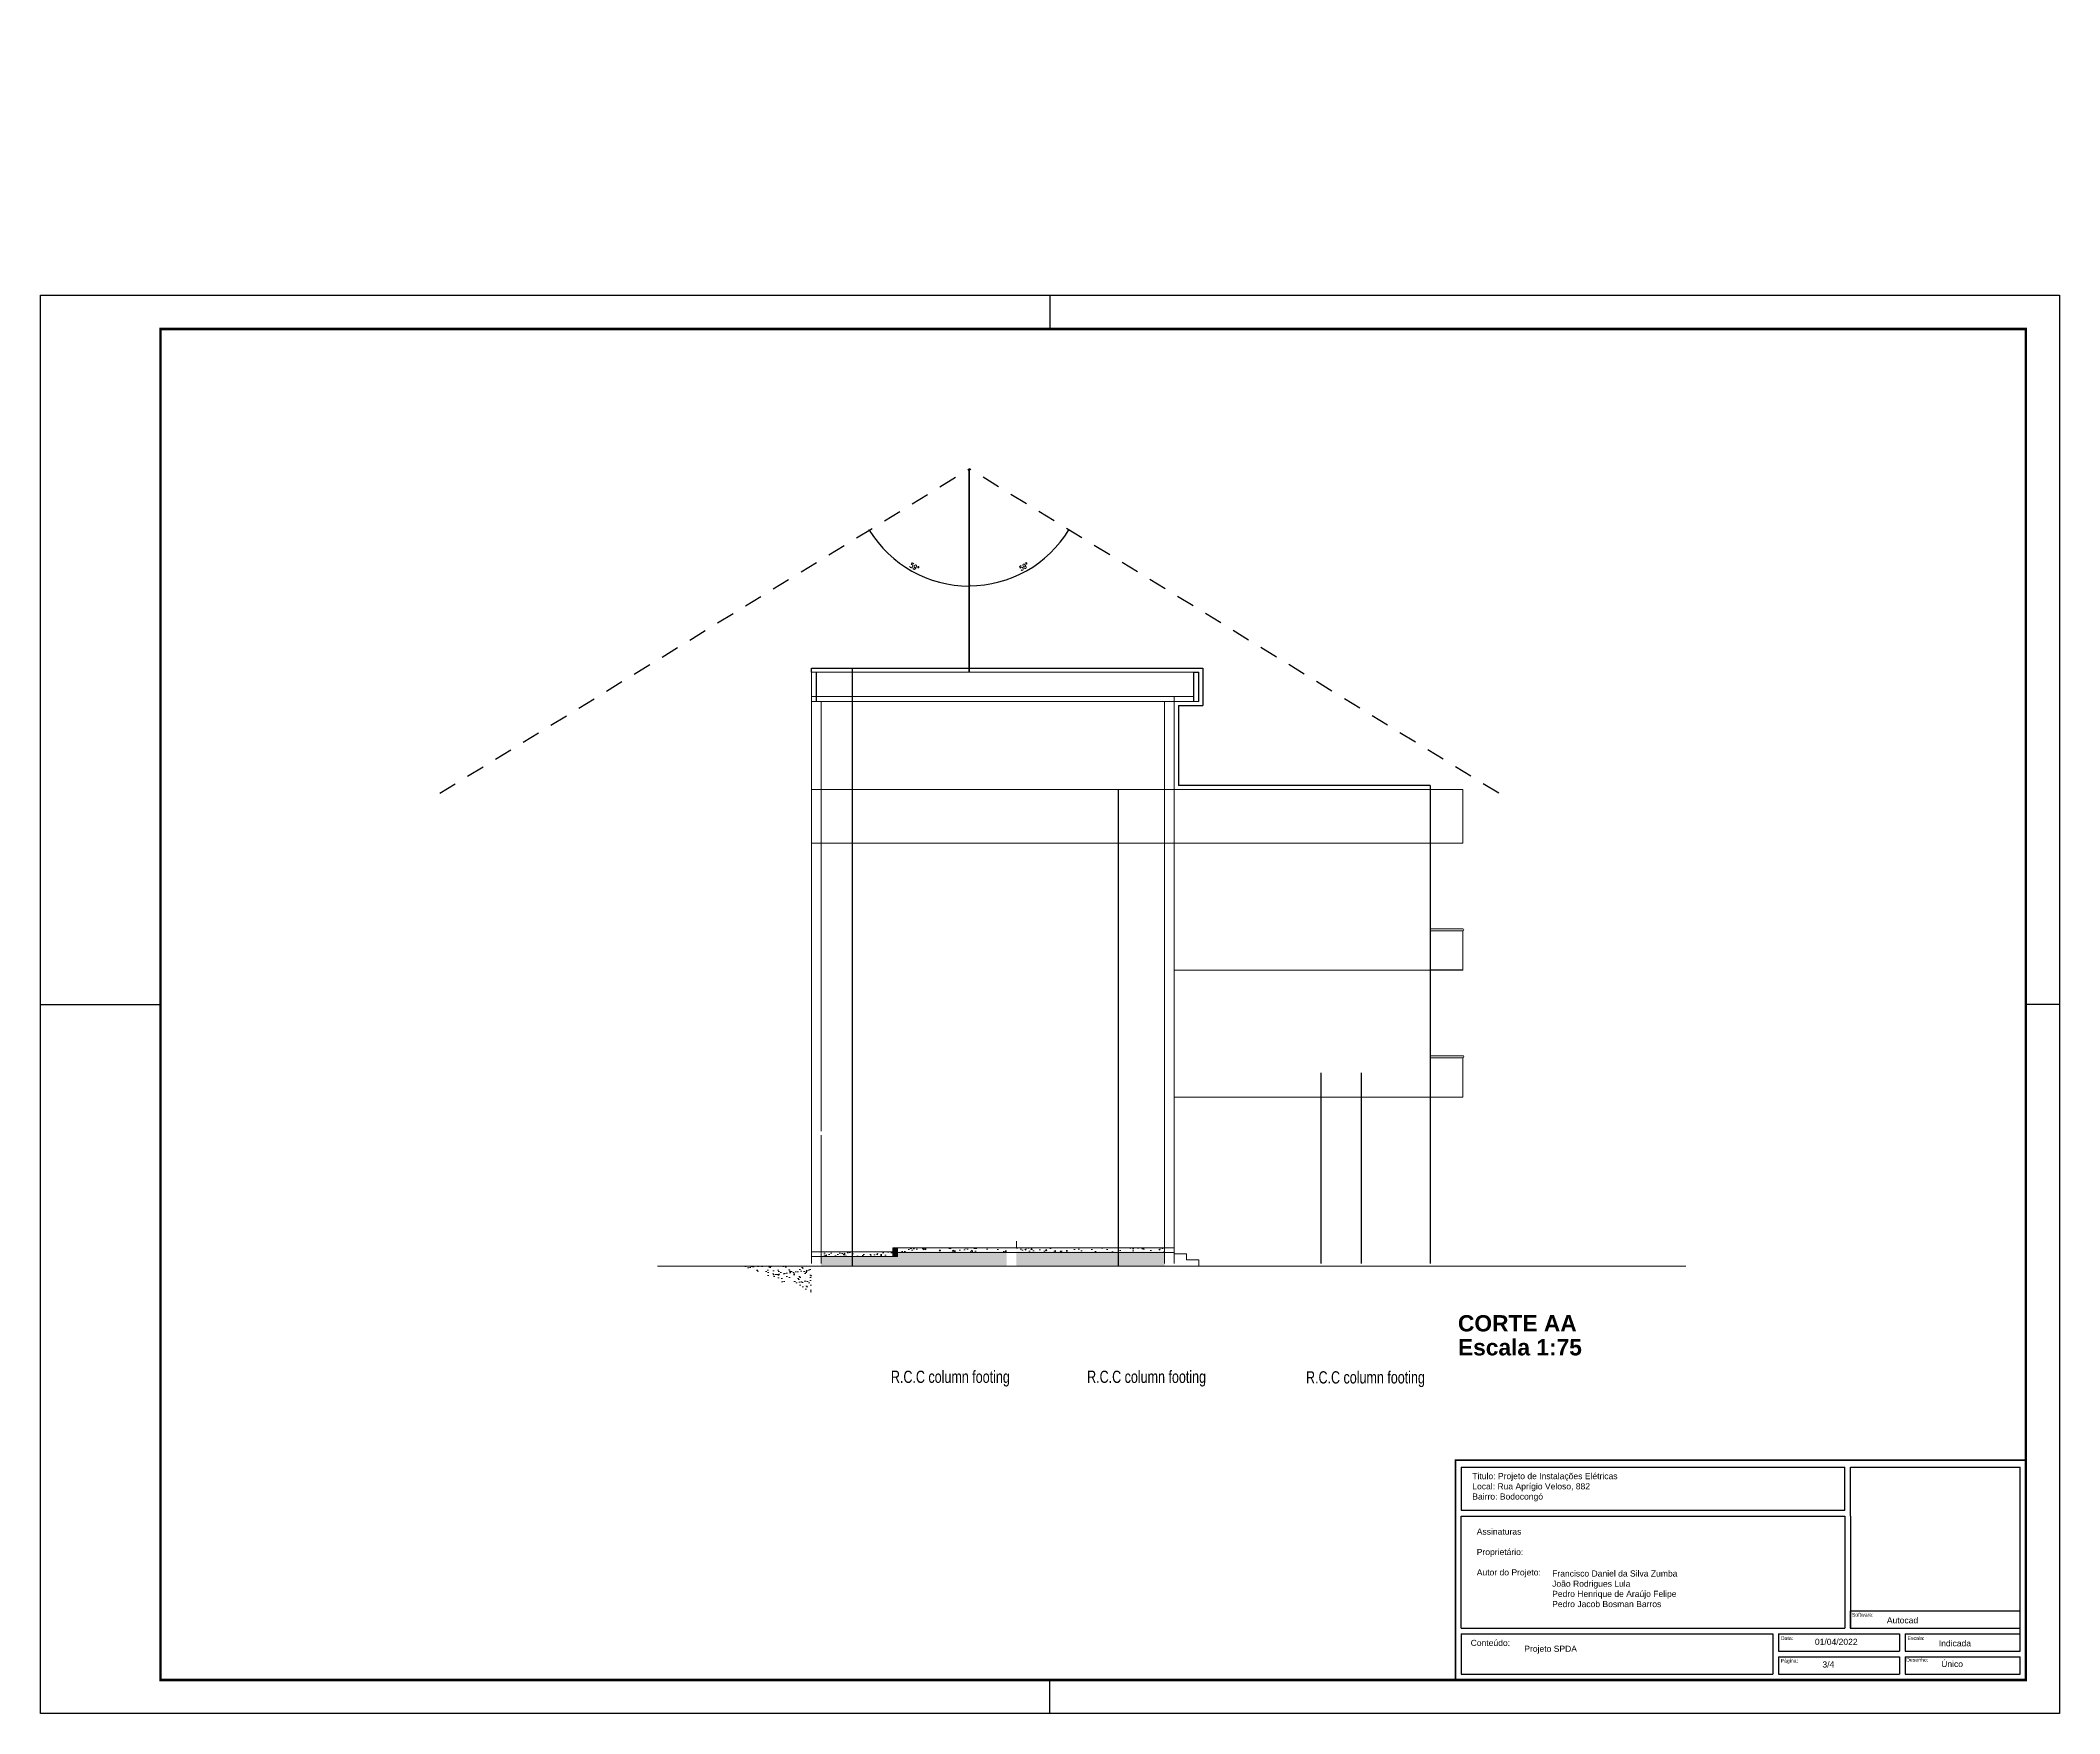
# Model space of a CAD drawing. Header units: millimetres. Extents: x 4236 to 4463, y 1839 to 1973.
# Drawn here: x 4326.3 to 4410, y 1904 to 1973.3 of the extents above; entities that cross this region are included whole.
import ezdxf

# ---------------------------------------------------------------- set-up
doc = ezdxf.new("R2010")
doc.units = ezdxf.units.MM
doc.linetypes.add('JIS_02_0.7', pattern=[1.35, 0.75, -0.6])
doc.layers.get('0').update_dxf_attribs({"lineweight": 25})
for name, color, linetype in [('2', 2, 'Continuous'), ('C01', 1, 'Continuous'), ('INTERRUPTORES', 1, 'Continuous'), ('TEXTO2', 7, 'Continuous'), ('Área protegida', 3, 'JIS_02_0.7')]:
    doc.layers.add(name, color=color, linetype=linetype)
for name, color, linetype, lineweight in [('C-Paredes-Acessorios', 20, 'Continuous', 5), ('C-Texto', 4, 'Continuous', 9), ('Captores', 3, 'Continuous', 211)]:
    doc.layers.add(name, color=color, linetype=linetype, lineweight=lineweight)
doc.styles.add('BOLD', font='arialbd.ttf')
doc.styles.add('COTAS', font='romans.shx', dxfattribs={"width": 0.75})
doc.styles.add('sr', font='swisscl.ttf', dxfattribs={"height": 25})
doc.styles.get("Standard").update_dxf_attribs({"font": 'arial.ttf'})
doc.dimstyles.new('COTAS_100', dxfattribs={"dimscale": 100, "dimtxt": 0.002, "dimasz": 0.0008, "dimexe": 0.0007, "dimexo": 0.004, "dimgap": 0.001, "dimtad": 1, "dimzin": 4, "dimdsep": 46, "dimtxsty": 'COTAS', "dimblk1": 'ARCHTICK', "dimblk2": 'ARCHTICK', "dimsah": 1, "dimcen": 0.003, "dimdle": 0.0007, "dimaunit": 1, "dimadec": 0, "dimazin": 0, "dimtfac": 1, "dimtix": 1, "dimtmove": 0, "dimatfit": 3, "dimldrblk": 'ARCHTICK', "dimfxl": 1, "dimtolj": 1, "dimtzin": 0, "dimarcsym": 0})
pattern_1 = [(37.5, (3837.29474, 1357.2553), (-0.01061606, 0.32472121), [0, -0.25616055, 0, -0.28649536, 0, -0.273855855]), (7.5, (3837.29474, 1357.2553), (0.2982546, 0.4756069), [0, -0.13819188, 0, -0.23088155, 0, -0.08847651]), (327.5, (3837.08745, 1357.2553), (0.52481599, 0.0009537), [0, -0.08426334, 0, -0.30334802, 0, -0.3960377]), (317.5, (3837.08745, 1357.2553), (0.50661254, 0.14791175), [0, -0.04213167, 0, -0.19886148, 0, -0.22751102])]

# ---------------------------------------------------------------- blocks, each defined once
blk = doc.blocks.new('_ArchTick')
at = {"color": 0, "linetype": 'ByBlock', "const_width": 0.15}
blk.add_lwpolyline([(-0.5, -0.5), (0.5, 0.5)], dxfattribs=at)
blk = doc.blocks.new('*D106')
at = {"layer": 'Captores', "color": 0, "lineweight": -2, "transparency": 16777216}
blk.add_arc((4364.81, 1955.584), 4.856, 211.5, 270, dxfattribs=at)
at = {"layer": 'Defpoints', "color": 0, "transparency": 16777216}
for p in [(4364.81, 1955.584), (4364.81, 1955.584), (4361.754, 1951.81), (4364.81, 1947.158), (4342.877, 1942.143)]:
    blk.add_point(p, dxfattribs=at)
at = {"layer": 'Captores', "color": 0, "lineweight": -2, "transparency": 16777216, "xscale": 0.08, "yscale": 0.08, "zscale": 0.08}
for p, rotation in [((4360.669, 1953.047), 121.4999999999984), ((4364.81, 1950.728), 359.9999999999977)]:
    blk.add_blockref('_ArchTick', p, dxfattribs=dict(at, rotation=rotation))
at = {"layer": 'Captores', "color": 0, "transparency": 16777216, "insert": (4362.535, 1951.522), "char_height": 0.2, "attachment_point": 5, "rotation": 330.75, "style": 'COTAS'}
blk.add_mtext('\\A1;59°', dxfattribs=at)
blk = doc.blocks.new('*D107')
at = {"layer": 'Captores', "color": 0, "lineweight": -2, "transparency": 16777216}
blk.add_arc((4364.81, 1955.584), 4.843, 270, 328.5, dxfattribs=at)
at = {"layer": 'Defpoints', "color": 0, "transparency": 16777216}
for p in [(4364.81, 1955.584), (4364.81, 1955.584), (4366.426, 1951.019), (4364.81, 1947.158), (4386.743, 1942.143)]:
    blk.add_point(p, dxfattribs=at)
at = {"layer": 'Captores', "color": 0, "lineweight": -2, "transparency": 16777216, "xscale": 0.08, "yscale": 0.08, "zscale": 0.08}
for p, rotation in [((4368.939, 1953.054), 58.50000000000148), ((4364.81, 1950.742), 180.000000000002)]:
    blk.add_blockref('_ArchTick', p, dxfattribs=dict(at, rotation=rotation))
at = {"layer": 'Captores', "color": 0, "transparency": 16777216, "insert": (4367.078, 1951.533), "char_height": 0.2, "attachment_point": 5, "rotation": 29.25, "style": 'COTAS'}
blk.add_mtext('\\A1;59°', dxfattribs=at)

msp = doc.modelspace()

# ---------------------------------------------------------------- hatches: boundary and pattern name
at = {"layer": 'C-Paredes-Acessorios'}
h = msp.add_hatch(dxfattribs=at)
h.set_pattern_fill('AR-CONC', color=256, scale=0.084263, style=0)
h.set_pattern_definition([(50, (5038.1598, 1441.37126), (0.6043874, -0.05287704), [0.0631975, -0.69517255]), (355, (5038.1598, 1441.37126), (-0.1169165, 0.6338222), [0.050558, -0.55613804]), (100.4514, (5038.2102, 1441.36685), (0.48747133, 0.5809448), [0.0537096, -0.59080576]), (46.1842, (5038.1598, 1441.5398), (0.89929295, -0.13947185), [0.0947963, -1.0427588]), (96.6356, (5038.23476, 1441.5282), (0.787578, 0.82082425), [0.0805644, -0.8862085]), (351.1842, (5038.1598, 1441.5398), (0.7875774, 0.8208249), [0.075837, -0.8342071]), (21, (5038.2441, 1441.49766), (0.50297382, -0.33926012), [0.0631975, -0.69517255]), (326, (5038.2441, 1441.49766), (0.20502563, 0.61103565), [0.050558, -0.55613804]), (71.4514, (5038.286, 1441.4694), (0.70799965, 0.27177497), [0.0537096, -0.59080576]), (37.5, (5038.15981, 1441.37126), (0.0102463, 0.28050748), [0, -0.54939698, 0, -0.56456438, 0, -0.55824463]), (7.5, (5038.1598, 1441.37126), (0.22167118, 0.33234448), [0, -0.32188596, 0, -0.53675748, 0, -0.21276493]), (327.5, (5037.9719, 1441.37126), (0.449816614, -0.01900549), [0, -0.21065835, 0, -0.65725405, 0, -0.87212557]), (317.5, (5037.88764, 1441.37126), (0.49141214, 0.0843518), [0, -0.27385585, 0, -0.4364841, 0, -0.61933555])])
h.paths.add_polyline_path([(4361.844, 1922.948), (4358.675, 1922.948), (4358.675, 1923.15), (4361.844, 1923.15)])
h.paths.add_polyline_path([(4361.844, 1923.318), (4361.844, 1923.15), (4366.36, 1923.15), (4366.36, 1923.318)])
h = msp.add_hatch(dxfattribs=at)
h.set_pattern_fill('AR-SAND', color=256, scale=0.168527, style=0)
h.set_pattern_definition(pattern_1)
h.paths.add_polyline_path([(4372.899, 1922.56), (4372.899, 1923.15), (4366.765, 1923.15), (4366.765, 1922.56)])
h.paths.add_polyline_path([(4361.844, 1923.15), (4361.844, 1922.948), (4358.675, 1922.948), (4358.675, 1922.56), (4366.36, 1922.56), (4366.36, 1923.15)])
msp.add_hatch(color=256, dxfattribs=at).paths.add_polyline_path([(4361.641, 1923.318), (4361.844, 1923.318), (4361.844, 1922.948), (4361.641, 1922.948)])
h = msp.add_hatch(dxfattribs=at)
h.set_pattern_fill('AR-CONC', color=256, scale=0.084263, style=0)
h.set_pattern_definition([(50, (3837.29474, 1357.2553), (0.6043874, -0.05287704), [0.0631975, -0.69517255]), (355, (3837.29474, 1357.2553), (-0.1169165, 0.6338222), [0.050558, -0.55613804]), (100.4514, (3837.3451, 1357.2509), (0.48747133, 0.5809448), [0.0537096, -0.59080576]), (46.1842, (3837.29474, 1357.4238), (0.89929295, -0.13947185), [0.0947963, -1.0427588]), (96.6356, (3837.3697, 1357.4122), (0.787578, 0.8208243), [0.0805644, -0.8862085]), (351.1842, (3837.2947, 1357.4238), (0.7875774, 0.8208249), [0.075837, -0.8342071]), (21, (3837.379, 1357.3817), (0.50297382, -0.33926012), [0.0631975, -0.69517255]), (326, (3837.379, 1357.3817), (0.20502563, 0.61103565), [0.050558, -0.55613804]), (71.4514, (3837.4209, 1357.3534), (0.70799965, 0.27177497), [0.0537096, -0.59080576]), (37.5, (3837.29474, 1357.2553), (0.0102463, 0.28050748), [0, -0.54939698, 0, -0.56456438, 0, -0.55824463]), (7.5, (3837.29474, 1357.2553), (0.22167118, 0.33234448), [0, -0.32188596, 0, -0.53675748, 0, -0.21276493]), (327.5, (3837.10684, 1357.2553), (0.449816614, -0.01900549), [0, -0.21065835, 0, -0.65725405, 0, -0.87212557]), (317.5, (3837.02257, 1357.2553), (0.49141214, 0.0843518), [0, -0.27385585, 0, -0.4364841, 0, -0.61933555])])
h.paths.add_polyline_path([(4372.899, 1923.318), (4366.765, 1923.318), (4366.765, 1923.15), (4372.899, 1923.15)])
h = msp.add_hatch(dxfattribs=at)
h.set_pattern_fill('AR-SAND', color=256, scale=0.168527, style=0)
h.set_pattern_definition(pattern_1)
h.paths.add_polyline_path([(4358.271, 1922.56), (4358.271, 1921.436), (4357.566, 1921.913), (4357.051, 1921.9), (4356.519, 1922.13), (4355.303, 1922.56)])
at = {"layer": 'INTERRUPTORES'}
h = msp.add_hatch(dxfattribs=at)
h.set_pattern_fill('ANGLE', color=256)
h.set_pattern_definition([(0, (-0.211, 0), (0, 6.985), [5.08, -1.905]), (90, (-0.211, 0), (-6.985, 4e-16), [5.08, -1.905])])
h.paths.add_polyline_path([(4406.048, 1973.255, 1), (4405.896, 1973.255, 1)])
h.paths.add_polyline_path([(4403.888, 1970.655, 1), (4403.736, 1970.655, 0.158788), (4403.75, 1970.61, -0.017359), (4403.808, 1970.578, 0.429609)])

# ---------------------------------------------------------------- linework, layer by layer
for p, q in [((4326.332, 1904.019), (4326.332, 1962.77)), ((4326.332, 1962.77), (4409.978, 1962.77)), ((4368.155, 1962.77), (4368.155, 1961.376)), ((4409.978, 1962.77), (4409.978, 1904.019)), ((4326.332, 1933.395), (4331.311, 1933.395)), ((4409.978, 1933.395), (4408.584, 1933.395)), ((4368.155, 1904.019), (4368.155, 1905.413)), ((4409.978, 1904.019), (4326.332, 1904.019))]:
    msp.add_line(p, q)
at = {"const_width": 0.0996}
msp.add_lwpolyline([(4331.311, 1905.413), (4331.311, 1961.376), (4408.584, 1961.376), (4408.584, 1905.413)], close=True, dxfattribs=at)
at = {"const_width": 0.0664}
msp.add_lwpolyline([(4384.951, 1914.516), (4384.951, 1905.413), (4408.584, 1905.413), (4408.584, 1914.516), (4384.951, 1914.516)], dxfattribs=at)
for points in [[(4385.189, 1912.443), (4401.077, 1912.443), (4401.077, 1914.231)], [(4385.189, 1914.231), (4385.189, 1912.443)], [(4385.189, 1914.231), (4401.077, 1914.231)], [(4401.316, 1912.205), (4401.316, 1914.231)], [(4401.316, 1914.231), (4408.346, 1914.231)], [(4408.346, 1906.872), (4408.346, 1914.231)], [(4385.189, 1907.558), (4385.189, 1912.205), (4401.077, 1912.205), (4401.077, 1907.558)], [(4401.316, 1912.205), (4401.316, 1907.561), (4408.337, 1907.561)], [(4401.301, 1908.273), (4401.301, 1907.558)], [(4401.301, 1908.273), (4408.346, 1908.273)], [(4385.189, 1907.558), (4401.077, 1907.558)], [(4385.189, 1907.32), (4398.098, 1907.32)], [(4385.189, 1907.32), (4385.189, 1905.652), (4398.098, 1905.652)], [(4398.098, 1907.32), (4398.098, 1905.652)], [(4398.337, 1907.32), (4398.337, 1906.605)], [(4398.337, 1907.32), (4403.341, 1907.32)], [(4401.301, 1907.558), (4408.346, 1907.557)], [(4403.341, 1907.32), (4403.341, 1906.605)], [(4403.579, 1907.32), (4403.579, 1906.605)], [(4403.579, 1907.32), (4408.346, 1907.32)], [(4408.346, 1906.605), (4408.346, 1907.32)], [(4398.337, 1906.605), (4403.341, 1906.605)], [(4398.337, 1906.367), (4398.337, 1905.652)], [(4398.337, 1906.367), (4403.341, 1906.367)], [(4403.341, 1906.367), (4403.341, 1905.652)], [(4403.579, 1906.605), (4408.346, 1906.605)], [(4403.579, 1906.367), (4403.579, 1905.652)], [(4403.579, 1906.367), (4408.346, 1906.367)], [(4403.579, 1905.652), (4408.346, 1905.652), (4408.346, 1906.367)], [(4398.337, 1905.652), (4403.341, 1905.652)]]:
    msp.add_lwpolyline(points)
at = {"layer": '2'}
for p, q in [((4358.271, 1947.326), (4374.483, 1947.326)), ((4373.472, 1945.776), (4374.483, 1945.776)), ((4373.472, 1945.776), (4373.472, 1942.463)), ((4383.904, 1942.463), (4373.472, 1942.463)), ((4383.904, 1936.025), (4383.904, 1934.812)), ((4383.904, 1930.767), (4383.904, 1929.554))]:
    msp.add_line(p, q, dxfattribs=at)
at = {"layer": '2', "color": 2}
for p, q in [((4358.271, 1947.158), (4358.271, 1947.326)), ((4359.957, 1947.326), (4359.957, 1922.56)), ((4374.483, 1947.326), (4374.483, 1945.776)), ((4370.974, 1942.294), (4370.974, 1922.56))]:
    msp.add_line(p, q, dxfattribs=at)
at = {"layer": '2', "lineweight": 25}
for p, q in [((4383.904, 1942.463), (4383.904, 1936.025)), ((4383.904, 1934.812), (4383.904, 1930.767)), ((4383.904, 1929.554), (4383.904, 1922.671))]:
    msp.add_line(p, q, dxfattribs=at)
at = {"layer": 'C-Paredes-Acessorios'}
for p, q in [((4358.271, 1947.158), (4358.271, 1922.671)), ((4358.271, 1947.158), (4374.112, 1947.158)), ((4358.271, 1946.147), (4374.112, 1946.147)), ((4358.271, 1945.944), (4374.315, 1945.944)), ((4358.675, 1945.944), (4358.675, 1928.148)), ((4372.899, 1945.944), (4372.899, 1941.081)), ((4373.303, 1946.147), (4373.303, 1941.081)), ((4385.255, 1942.294), (4358.271, 1942.294)), ((4381.44, 1942.294), (4381.322, 1942.294)), ((4381.524, 1942.294), (4381.44, 1942.294)), ((4385.255, 1942.294), (4385.255, 1940.07)), ((4372.899, 1941.081), (4372.899, 1930.666)), ((4373.303, 1941.081), (4373.303, 1935.823)), ((4385.255, 1940.07), (4358.271, 1940.07)), ((4381.039, 1940.07), (4385.255, 1940.07)), ((4385.255, 1936.531), (4383.904, 1936.531)), ((4385.255, 1936.447), (4383.904, 1936.447)), ((4385.255, 1936.447), (4385.255, 1934.812)), ((4373.303, 1935.823), (4373.303, 1930.767)), ((4373.303, 1934.812), (4385.255, 1934.812)), ((4372.899, 1930.767), (4372.899, 1922.671)), ((4373.303, 1930.767), (4373.303, 1922.671)), ((4385.255, 1931.273), (4383.904, 1931.273)), ((4385.255, 1931.189), (4383.904, 1931.189)), ((4385.255, 1931.189), (4385.255, 1929.554)), ((4385.255, 1930.767), (4385.255, 1930.565)), ((4373.303, 1929.554), (4385.255, 1929.554)), ((4381.039, 1929.554), (4381.524, 1929.554)), ((4358.675, 1927.979), (4358.675, 1922.671)), ((4358.271, 1923.15), (4361.641, 1923.15)), ((4361.641, 1923.318), (4373.303, 1923.318)), ((4361.844, 1923.116), (4373.303, 1923.116)), ((4361.844, 1923.116), (4361.844, 1922.948)), ((4366.765, 1923.318), (4366.765, 1923.589)), ((4351.895, 1922.56), (4394.494, 1922.56)), ((4358.271, 1922.948), (4361.844, 1922.948))]:
    msp.add_line(p, q, dxfattribs=at)
at = {"layer": 'C-Paredes-Acessorios', "color": 1, "lineweight": 25}
for p, q in [((4358.473, 1947.158), (4358.473, 1945.944)), ((4374.112, 1947.158), (4374.315, 1947.158)), ((4374.112, 1945.944), (4374.112, 1947.158)), ((4374.315, 1945.944), (4374.315, 1947.158)), ((4379.37, 1930.565), (4379.37, 1922.671)), ((4381.039, 1930.565), (4381.039, 1922.671))]:
    msp.add_line(p, q, dxfattribs=at)
at = {"layer": 'C-Paredes-Acessorios'}
msp.add_lwpolyline([(4361.641, 1923.318), (4361.844, 1923.318), (4361.844, 1922.948), (4361.641, 1922.948)], close=True, dxfattribs=at)
msp.add_lwpolyline([(4373.303, 1923.318), (4373.303, 1923.066), (4373.809, 1923.066), (4373.809, 1922.813), (4374.315, 1922.813), (4374.315, 1922.56)], dxfattribs=at)
for centre in [(4385.255, 1936.489), (4385.255, 1931.231)]:
    msp.add_arc(centre, 0.0421, 270, 90, dxfattribs=at)
at = {"layer": 'C01'}
msp.add_line((4385.255, 1934.812), (4383.904, 1934.812), dxfattribs=at)
at = {"layer": 'Captores', "color": 2}
msp.add_line((4364.81, 1947.158), (4364.81, 1955.584), dxfattribs=at)
at = {"layer": 'Área protegida', "color": 2}
for p in [(4342.877, 1942.143), (4386.743, 1942.143)]:
    msp.add_line(p, (4364.81, 1955.584), dxfattribs=at)

# ---------------------------------------------------------------- texts
at = {"layer": 'C-Texto'}
for s, height, style, p in [('CORTE AA', 0.6741, 'BOLD', (4385.056, 1919.851)), ('Escala 1:75', 0.67411, 'BOLD', (4385.056, 1918.857)), ('R.C.C column footing', 0.50558, 'sr', (4361.565, 1917.719)), ('R.C.C column footing', 0.50558, 'sr', (4369.693, 1917.719)), ('R.C.C column footing', 0.50558, 'sr', (4378.76, 1917.695))]:
    msp.add_text(s, height=height, dxfattribs=dict(at, style=style)).set_placement(p)
at = {"layer": 'TEXTO2', "attachment_point": 1}
for s, width, heights, insert, char_height in [('Titulo: Projeto de Instalações Elétricas \\PLocal: Rua Aprígio Veloso, 882\\PBairro: Bodocongó ', 6.80516, [0], (4385.649, 1913.984), 0.25326), ('Assinaturas\\P\\PProprietário:\\P\\PAutor do Projeto:', 3.14032, [0], (4385.833, 1911.686), 0.25326), ('Francisco Daniel da Silva Zumba\\PJoão Rodrigues Lula \\PPedro Henrique de Araújo Felipe \\PPedro Jacob Bosman Barros ', 8.26571, [0], (4388.956, 1909.95), 0.25326), ('Software:', 1.4406, [0], (4401.374, 1908.192), 0.152), ('Autocad', 1.89239, [0], (4402.821, 1908.013), 0.2533), ('Data:', 1.08542, [0.152], (4398.431, 1907.22), 0.152), ('01/04/2022', 2.04293, [0], (4399.84, 1907.119), 0.2533), ('Escala:', 1.57348, [0], (4403.68, 1907.222), 0.152), ('Conteúdo:', 3.72173, [0], (4385.581, 1907.075), 0.2533), ('Projeto SPDA', 9.67296, [0], (4387.802, 1906.832), 0.25326), ('Página:', 1.82903, [0], (4398.42, 1906.284), 0.152), ('Desenho:', 1.46585, [0], (4403.622, 1906.322), 0.152), ('Indicada', 1.51476, [0], (4404.973, 1907.059), 0.2533), ('3/4', 1.12455, [0], (4400.152, 1906.181), 0.2533), ('Único', 1.41268, [0], (4405.072, 1906.202), 0.2533)]:
    msp.add_mtext_dynamic_manual_height_columns(s, width=width, gutter_width=1.266, heights=heights, dxfattribs=dict(at, insert=insert, char_height=char_height))

# ---------------------------------------------------------------- dimensions: what is measured, and where the dimension line sits
at = {"layer": 'Captores', "color": 2}
for base, line1, line2, picture, middle in [((4361.7536, 1951.8101), ((4364.8098, 1947.1578), (4364.8098, 1955.5841)), ((4342.8765, 1942.1434), (4364.8098, 1955.5841)), '*D106', (4362.5346, 1951.5216)), ((4366.42623, 1951.01931), ((4386.74297, 1942.1434), (4364.80975, 1955.58409)), ((4364.80975, 1947.15775), (4364.80975, 1955.58409)), '*D107', (4367.0782, 1951.53349))]:
    dim = msp.add_angular_dim_2l(base=base, line1=line1, line2=line2, dimstyle='COTAS_100', dxfattribs=at)
    dim.commit()
    dim.dimension.update_dxf_attribs({"geometry": picture, "text_midpoint": middle})

doc.saveas('drawing.dxf')
